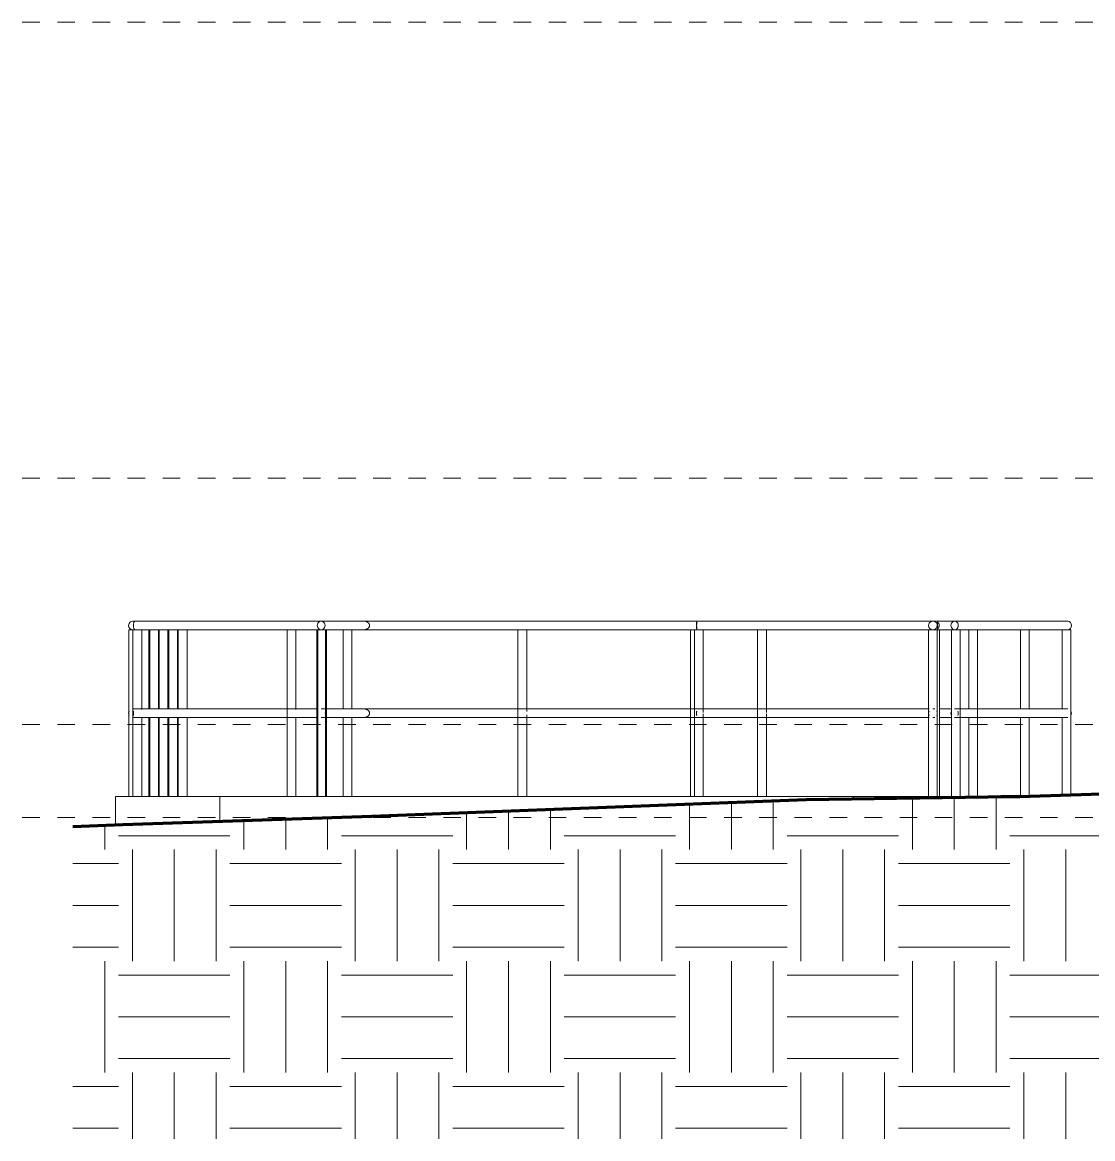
# Model space of a CAD drawing. Header units: metres. Extents: x 3 to 183, y -124 to 10.
# Drawn here: x 54.43 to 60.53, y -2.36 to 4 of the extents above; entities that cross this region are included whole.
import ezdxf

# ---------------------------------------------------------------- set-up
doc = ezdxf.new("R2010")
doc.units = ezdxf.units.M
doc.linetypes.add('Centre', pattern=[0.03175, 0.00635, -0.00475, 0.0159, -0.00475])
for name, color, linetype, lineweight in [('A-FLOR-HRAL', 7, 'Continuous', 9), ('A-FLOR-LEVL', 7, 'Continuous', 9), ('A-WALL', 7, 'Continuous', 9), ('C-TOPO', 7, 'Continuous', 9)]:
    doc.layers.add(name, color=color, linetype=linetype, lineweight=lineweight)

# ---------------------------------------------------------------- blocks, each defined once
blk = doc.blocks.new('YADRAN_LASQUEMAS_ARQ_MO_000_SITIO_rvt-2-Elevación 01')
at = {"layer": 'C-TOPO', "true_color": 0xaaaaaa}
h = blk.add_hatch(dxfattribs=at)
h.set_pattern_fill('FP_14', color=253, style=0, pattern_type=2)
h.set_pattern_definition([(0, (-92.979, 0), (0.635, 0.635), [0.635, -0.635]), (0, (-92.979, 0.2381), (0.635, 0.635), [0.635, -0.635]), (0, (-92.979, 0.47625), (0.635, 0.635), [0.635, -0.635]), (90, (-92.9, 0.5556), (-0.635, 0.635), [0.635, -0.635]), (90, (-92.661, 0.5556), (-0.635, 0.635), [0.635, -0.635]), (90, (-92.423, 0.5556), (-0.635, 0.635), [0.635, -0.635])])
h.paths.add_polyline_path([(-119.0433, -2.3606), (-96.0812, -2.3606), (-96.0812, 0.087), (-96.2622, 0.087), (-98.6359, -0.1534), (-99.2222, -0.1945), (-100.0958, -0.2552), (-101.3901, -0.2966), (-103.1512, -0.3324), (-103.2774, -0.3389), (-103.3601, -0.3406), (-103.8678, -0.3259), (-105.732, -0.3456), (-106.1847, -0.3332), (-106.9648, -0.3214), (-107.4208, -0.3116), (-111.3007, -0.3573), (-111.7652, -0.3569), (-112.0883, -0.3632), (-113.647, -0.413), (-113.9332, -0.4163), (-114.8635, -0.4301), (-117.4948, -0.5303), (-118.7588, -0.5724), (-119.0433, -0.5832), (-119.0433, -2.3506)])
at = {"layer": 'C-TOPO', "color": 253, "lineweight": 70, "true_color": 0xaaaaaa}
for p, q in [((-112.0883, -0.3632), (-113.647, -0.413)), ((-114.8635, -0.4301), (-117.3381, -0.525)), ((-113.8286, -0.4147), (-114.8635, -0.4301)), ((-113.7544, -0.4138), (-113.8286, -0.4147)), ((-113.647, -0.413), (-113.7544, -0.4138)), ((-118.7588, -0.5724), (-119.0433, -0.5832)), ((-117.3382, -0.525), (-118.7588, -0.5724))]:
    blk.add_line(p, q, dxfattribs=at)
at = {"layer": 'C-TOPO', "color": 253, "true_color": 0xaaaaaa}
for p, q in [((-113.647, -0.413), (-112.0883, -0.3632)), ((-114.8635, -0.4301), (-117.3381, -0.525)), ((-113.8286, -0.4147), (-114.8635, -0.4301)), ((-113.7544, -0.4138), (-113.8286, -0.4147)), ((-113.647, -0.413), (-113.7544, -0.4138)), ((-118.7588, -0.5724), (-119.0433, -0.5832)), ((-117.3381, -0.525), (-118.7588, -0.5724))]:
    blk.add_line(p, q, dxfattribs=at)
blk = doc.blocks.new('Railing - 2_-V194-Elevación 01')
at = {"layer": 'A-FLOR-HRAL'}
for p, q in [((-113.9374, 0.5385), (-113.9374, 0.0895)), ((-113.9259, 0.5385), (-113.8914, 0.5385)), ((-113.8914, 0.5385), (-113.8874, 0.5385)), ((-113.8874, -0.4115), (-113.8874, 0.5385)), ((-113.9374, 0.0375), (-113.9374, -0.4115)), ((-113.8914, -0.4115), (-113.9225, -0.4115)), ((-113.8874, -0.4115), (-113.8914, -0.4115))]:
    blk.add_line(p, q, dxfattribs=at)
blk = doc.blocks.new('Railing - 2_-V195-Elevación 01')
at = {"layer": 'A-FLOR-HRAL'}
for p, q in [((-114.036, 0.5385), (-114.036, -0.4115)), ((-114.036, 0.5385), (-113.9899, 0.5385)), ((-113.9899, 0.5385), (-113.986, 0.5385)), ((-113.986, -0.4115), (-113.986, 0.5385)), ((-113.9899, -0.4115), (-113.9924, -0.4115)), ((-113.986, -0.4115), (-113.9899, -0.4115))]:
    blk.add_line(p, q, dxfattribs=at)
blk = doc.blocks.new('Railing - 2_-V196-Elevación 01')
at = {"layer": 'A-FLOR-HRAL'}
for p, q in [((-113.4049, 0.5385), (-113.4049, 0.0895)), ((-113.3934, 0.5385), (-113.3588, 0.5385)), ((-113.3588, 0.5385), (-113.3549, 0.5385)), ((-113.3549, -0.4037), (-113.3549, 0.5385)), ((-113.4049, 0.0375), (-113.4049, -0.4053))]:
    blk.add_line(p, q, dxfattribs=at)
blk = doc.blocks.new('Railing - Railing-2142964-Elevación 01')
at = {"layer": 'A-FLOR-HRAL'}
for p, q in [((-113.3731, 0.5885), (-114.0177, 0.5885)), ((-114.0177, 0.5385), (-113.9899, 0.5385)), ((-113.9894, 0.5385), (-113.8914, 0.5385)), ((-113.8908, 0.5385), (-113.3731, 0.5385)), ((-113.9899, 0.0885), (-114.0177, 0.0885)), ((-113.8914, 0.0885), (-113.9894, 0.0885)), ((-113.3731, 0.0885), (-113.8908, 0.0885)), ((-114.0177, 0.0385), (-113.9899, 0.0385)), ((-113.9894, 0.0385), (-113.8914, 0.0385)), ((-113.8908, 0.0385), (-113.3731, 0.0385))]:
    blk.add_line(p, q, dxfattribs=at)
for centre, start_param, end_param in [((-114.0177, 0.5635), 4.712389, 7.853982), ((-113.3731, 0.5635), 4.712389, 6.283185), ((-114.0177, 0.5635), 1.570796, 4.712389), ((-113.3731, 0.5635), 3.141593, 4.712389), ((-114.0177, 0.0635), 1.047198, 1.570796), ((-114.0177, 0.0635), 4.712389, 5.235988), ((-113.3731, 0.0635), 4.712389, 5.235988), ((-114.0177, 0.0635), 1.570796, 2.094395), ((-114.0177, 0.0635), 4.18879, 4.712389), ((-113.3731, 0.0635), 4.18879, 4.712389)]:
    blk.add_ellipse(centre, major_axis=(0, 0.025), ratio=0.842129, start_param=start_param, end_param=end_param, dxfattribs=at)
for name in ['Railing - 2_-V195-Elevación 01', 'Railing - 2_-V194-Elevación 01', 'Railing - 2_-V196-Elevación 01']:
    blk.add_blockref(name, (0, 0))
blk = doc.blocks.new('Railing - 2_-V197-Elevación 01')
at = {"layer": 'A-FLOR-HRAL'}
for p, q in [((-114.1663, 0.5385), (-114.1663, -0.4115)), ((-114.1663, 0.5385), (-114.1197, 0.5385)), ((-114.1163, -0.4115), (-114.1163, 0.5385))]:
    blk.add_line(p, q, dxfattribs=at)
blk = doc.blocks.new('Railing - 2_-V198-Elevación 01')
at = {"layer": 'A-FLOR-HRAL'}
for p, q in [((-113.6429, 0.5385), (-113.6429, 0.0885)), ((-113.5929, 0.0885), (-113.5929, 0.5385)), ((-113.6429, 0.0385), (-113.6429, -0.4115)), ((-113.5929, -0.4113), (-113.5929, 0.0385))]:
    blk.add_line(p, q, dxfattribs=at)
blk = doc.blocks.new('Railing - Railing-2142996-Elevación 01')
at = {"layer": 'A-FLOR-HRAL'}
for p, q in [((-114.1308, 0.5885), (-114.1414, 0.5885)), ((-114.0177, 0.5885), (-114.1157, 0.5885)), ((-114.1414, 0.5385), (-114.1308, 0.5385)), ((-114.1032, 0.5385), (-114.036, 0.5385)), ((-114.1308, 0.0885), (-114.1414, 0.0885)), ((-114.036, 0.0885), (-114.1032, 0.0885)), ((-114.1414, 0.0385), (-114.1308, 0.0385)), ((-114.1032, 0.0385), (-114.036, 0.0385))]:
    blk.add_line(p, q, dxfattribs=at)
for centre, start_param, end_param in [((-114.1414, 0.5635), 4.712389, 7.853982), ((-114.1414, 0.5635), 1.570796, 3.139612), ((-114.1414, 0.5635), 3.141593, 4.712389), ((-114.1414, 0.0635), 1.047198, 1.570796), ((-114.1414, 0.0635), 4.712389, 5.235988), ((-114.1414, 0.0635), 1.570796, 2.094395), ((-114.1414, 0.0635), 4.18879, 4.712389)]:
    blk.add_ellipse(centre, major_axis=(0, 0.025), ratio=0.999992, start_param=start_param, end_param=end_param, dxfattribs=at)
for points, knots in [([(-114.1152, 0.583), (-114.1145, 0.5825), (-114.1134, 0.5815), (-114.1121, 0.58), (-114.1107, 0.5783), (-114.1092, 0.5761), (-114.1077, 0.5731), (-114.1063, 0.569), (-114.1059, 0.5657), (-114.1059, 0.5635)], [0.7150786, 0.7150786, 0.7150786, 0.7150786, 0.75, 0.7708333, 0.7916667, 0.8333333, 0.875, 0.9166667, 1, 1, 1, 1]), ([(-114.1059, 0.5635), (-114.1059, 0.5613), (-114.1063, 0.5581), (-114.1077, 0.5539), (-114.1092, 0.551), (-114.1107, 0.5487), (-114.1121, 0.547), (-114.1134, 0.5456), (-114.1145, 0.5446), (-114.1152, 0.544)], [0, 0, 0, 0, 0.0833333, 0.125, 0.1666667, 0.2083333, 0.2291667, 0.25, 0.2849214, 0.2849214, 0.2849214, 0.2849214])]:
    blk.add_open_spline(points, degree=3, knots=knots, dxfattribs=at)
for name in ['Railing - 2_-V197-Elevación 01', 'Railing - 2_-V198-Elevación 01']:
    blk.add_blockref(name, (0, 0))
blk = doc.blocks.new('Railing - 2_-V199-Elevación 01')
at = {"layer": 'A-FLOR-HRAL'}
for p, q in [((-115.1404, 0.5385), (-115.1404, -0.4115)), ((-115.1404, 0.5385), (-115.116, 0.5385)), ((-115.116, 0.5385), (-115.0904, 0.5385)), ((-115.0904, 0.067), (-115.0904, 0.5385)), ((-115.0904, -0.4115), (-115.0904, 0.06))]:
    blk.add_line(p, q, dxfattribs=at)
blk = doc.blocks.new('Railing - 2_-V200-Elevación 01')
at = {"layer": 'A-FLOR-HRAL'}
for p, q in [((-115.4999, 0.5385), (-115.4999, -0.4115)), ((-115.4879, 0.5385), (-115.4755, 0.5385)), ((-115.4755, 0.5385), (-115.4499, 0.5385)), ((-115.4499, 0.067), (-115.4499, 0.5385)), ((-115.4499, -0.4115), (-115.4499, 0.06))]:
    blk.add_line(p, q, dxfattribs=at)
blk = doc.blocks.new('Railing - 2_-V201-Elevación 01')
at = {"layer": 'A-FLOR-HRAL'}
for p in [(-114.1195, 0.5385), (-114.1032, -0.4115)]:
    blk.add_line(p, (-114.1032, 0.5385), dxfattribs=at)
blk = doc.blocks.new('Railing - Railing-2143150-Elevación 01')
at = {"layer": 'A-FLOR-HRAL'}
for p, q in [((-114.1414, 0.5885), (-115.4874, 0.5885)), ((-114.1157, 0.5885), (-114.1414, 0.5885)), ((-115.4874, 0.5385), (-114.163, 0.5385)), ((-114.1198, 0.5385), (-114.1157, 0.5385)), ((-114.163, 0.0885), (-115.4874, 0.0885)), ((-114.1157, 0.0885), (-114.1198, 0.0885)), ((-115.4874, 0.0385), (-114.163, 0.0385)), ((-114.1198, 0.0385), (-114.1157, 0.0385))]:
    blk.add_line(p, q, dxfattribs=at)
for centre, start_param, end_param in [((-115.4874, 0.5635), 0, 1.570796), ((-114.1157, 0.5635), 4.712389, 7.853982), ((-115.4874, 0.5635), 1.570796, 3.141593), ((-114.1157, 0.5635), 1.570796, 4.712389), ((-115.4874, 0.0635), 1.047198, 1.570796), ((-114.1157, 0.0635), 1.047198, 1.570796), ((-115.4874, 0.0635), 1.570796, 2.094395), ((-114.1157, 0.0635), 1.570796, 2.094395)]:
    blk.add_ellipse(centre, major_axis=(0, 0.025), ratio=0.026151, start_param=start_param, end_param=end_param, dxfattribs=at)
for name in ['Railing - 2_-V200-Elevación 01', 'Railing - 2_-V199-Elevación 01', 'Railing - 2_-V201-Elevación 01']:
    blk.add_blockref(name, (0, 0))
blk = doc.blocks.new('Railing - 2_-V202-Elevación 01')
at = {"layer": 'A-FLOR-HRAL'}
for p, q in [((-118.6092, 0.0885), (-118.6092, 0.5385)), ((-118.6092, -0.4115), (-118.6092, 0.0386))]:
    blk.add_line(p, q, dxfattribs=at)
blk = doc.blocks.new('Railing - 2_-V203-Elevación 01')
at = {"layer": 'A-FLOR-HRAL'}
for p, q in [((-118.6049, 0.5385), (-118.6049, 0.0885)), ((-118.5549, 0.0884), (-118.5549, 0.5385)), ((-118.6049, 0.0385), (-118.6049, -0.4115)), ((-118.5549, -0.4115), (-118.5549, 0.0386))]:
    blk.add_line(p, q, dxfattribs=at)
blk = doc.blocks.new('Railing - 2_-V204-Elevación 01')
at = {"layer": 'A-FLOR-HRAL'}
for p, q in [((-118.5507, 0.5385), (-118.5507, 0.0885)), ((-118.5007, 0.0884), (-118.5007, 0.5385)), ((-118.5507, 0.0385), (-118.5507, -0.4115)), ((-118.5007, -0.4115), (-118.5007, 0.0387))]:
    blk.add_line(p, q, dxfattribs=at)
blk = doc.blocks.new('Railing - 2_-V205-Elevación 01')
at = {"layer": 'A-FLOR-HRAL'}
for p, q in [((-118.4964, 0.5385), (-118.4964, 0.0885)), ((-118.4464, 0.0884), (-118.4464, 0.5385)), ((-118.4964, 0.0385), (-118.4964, -0.4115)), ((-118.4464, -0.4115), (-118.4464, 0.0387))]:
    blk.add_line(p, q, dxfattribs=at)
blk = doc.blocks.new('Railing - 2_-V206-Elevación 01')
at = {"layer": 'A-FLOR-HRAL'}
for p, q in [((-118.4421, 0.5385), (-118.4421, 0.0885)), ((-118.3921, 0.0883), (-118.3921, 0.5385)), ((-118.4421, 0.0385), (-118.4421, -0.4115)), ((-118.3921, -0.4115), (-118.3921, 0.0387))]:
    blk.add_line(p, q, dxfattribs=at)
blk = doc.blocks.new('Railing - 2_-V207-Elevación 01')
at = {"layer": 'A-FLOR-HRAL'}
for p, q in [((-117.5024, 0.5385), (-117.5024, 0.0885)), ((-117.4524, 0.0885), (-117.4524, 0.5385)), ((-117.5024, 0.0385), (-117.5024, -0.4115)), ((-117.4524, -0.4115), (-117.4524, 0.0385))]:
    blk.add_line(p, q, dxfattribs=at)
blk = doc.blocks.new('Railing - 2_-V208-Elevación 01')
at = {"layer": 'A-FLOR-HRAL'}
for p, q in [((-116.5066, 0.5385), (-116.5066, -0.4115)), ((-116.5066, 0.5385), (-116.4839, 0.5385)), ((-116.4839, 0.5385), (-116.4567, 0.5385)), ((-116.4566, 0.0732), (-116.4566, 0.5385)), ((-116.4566, -0.4115), (-116.4566, 0.0538))]:
    blk.add_line(p, q, dxfattribs=at)
blk = doc.blocks.new('Railing - 2_-V209-Elevación 01')
at = {"layer": 'A-FLOR-HRAL'}
for q in [(-118.7245, -0.4115), (-118.7009, 0.5385)]:
    blk.add_line((-118.7245, 0.5385), q, dxfattribs=at)
blk = doc.blocks.new('Railing - 2_-V210-Elevación 01')
at = {"layer": 'A-FLOR-HRAL'}
for p, q in [((-115.5232, 0.5385), (-115.5232, -0.4115)), ((-115.5232, 0.5385), (-115.5005, 0.5385)), ((-115.5005, 0.5385), (-115.4877, 0.5385))]:
    blk.add_line(p, q, dxfattribs=at)
blk = doc.blocks.new('Railing - Railing-2143168-Elevación 01')
at = {"layer": 'A-FLOR-HRAL'}
for p, q in [((-118.6765, 0.5885), (-118.7002, 0.5885)), ((-115.4857, 0.5885), (-117.3855, 0.5885)), ((-118.7002, 0.5385), (-118.6778, 0.5385)), ((-117.3855, 0.5385), (-115.4857, 0.5385)), ((-118.6778, 0.0885), (-118.7002, 0.0885)), ((-115.4857, 0.0885), (-117.3855, 0.0885)), ((-118.7002, 0.0385), (-118.6778, 0.0385)), ((-117.3855, 0.0385), (-115.4857, 0.0385))]:
    blk.add_line(p, q, dxfattribs=at)
for centre, ratio, start_param, end_param in [((-118.7002, 0.5635), 0.998526, 5.898964, 7.853982), ((-115.4857, 0.5635), 0.091056, 0, 1.570796), ((-118.7002, 0.5635), 0.998526, 1.570796, 3.128255), ((-118.7002, 0.5635), 0.998526, 3.141593, 3.525814), ((-115.4857, 0.5635), 0.091056, 1.570796, 3.141593), ((-118.7002, 0.0635), 0.998526, 1.047198, 1.570796), ((-115.4857, 0.0635), 0.091056, 1.047198, 1.570796), ((-118.7002, 0.0635), 0.998526, 1.570796, 2.094395), ((-115.4857, 0.0635), 0.091056, 1.570796, 2.094395)]:
    blk.add_ellipse(centre, major_axis=(0, 0.025), ratio=ratio, start_param=start_param, end_param=end_param, dxfattribs=at)
for name in ['Railing - 2_-V209-Elevación 01', 'Railing - 2_-V202-Elevación 01', 'Railing - 2_-V203-Elevación 01', 'Railing - 2_-V204-Elevación 01', 'Railing - 2_-V205-Elevación 01', 'Railing - 2_-V206-Elevación 01', 'Railing - 2_-V207-Elevación 01', 'Railing - 2_-V208-Elevación 01', 'Railing - 2_-V210-Elevación 01']:
    blk.add_blockref(name, (0, 0))
blk = doc.blocks.new('Railing - 2_-V211-Elevación 01')
at = {"layer": 'A-FLOR-HRAL'}
for p, q in [((-117.6525, 0.5385), (-117.6525, -0.4115)), ((-117.6525, 0.5385), (-117.6051, 0.5385)), ((-117.6051, 0.5385), (-117.603, 0.5385)), ((-117.6025, -0.4115), (-117.6025, 0.5385))]:
    blk.add_line(p, q, dxfattribs=at)
blk = doc.blocks.new('Railing - 2_-V212-Elevación 01')
at = {"layer": 'A-FLOR-HRAL'}
for p, q in [((-117.8224, 0.5385), (-117.8224, -0.4115)), ((-117.8224, 0.5385), (-117.8089, 0.5385)), ((-117.8089, 0.5385), (-117.7752, 0.5385)), ((-117.7724, 0.0852), (-117.7724, 0.5385)), ((-117.7724, -0.4115), (-117.7724, 0.0407))]:
    blk.add_line(p, q, dxfattribs=at)
blk = doc.blocks.new('Railing - 2_-V213-Elevación 01')
at = {"layer": 'A-FLOR-HRAL'}
for p, q in [((-117.6473, 0.5385), (-117.6473, -0.4115)), ((-117.6033, 0.5385), (-117.6, 0.5385)), ((-117.6, 0.5385), (-117.5973, 0.5385)), ((-117.5973, -0.4115), (-117.5973, 0.5385))]:
    blk.add_line(p, q, dxfattribs=at)
blk = doc.blocks.new('Railing - 2_-V214-Elevación 01')
at = {"layer": 'A-FLOR-HRAL'}
for p, q in [((-118.7005, 0.5385), (-118.7005, -0.4115)), ((-118.7005, 0.5385), (-118.687, 0.5385)), ((-118.687, 0.5385), (-118.6533, 0.5385)), ((-118.6505, 0.085), (-118.6505, 0.5385)), ((-118.6505, -0.4115), (-118.6505, 0.0407))]:
    blk.add_line(p, q, dxfattribs=at)
blk = doc.blocks.new('Railing - Railing-2143189-Elevación 01')
at = {"layer": 'A-FLOR-HRAL'}
for p, q in [((-117.6279, 0.5885), (-118.6866, 0.5885)), ((-117.3855, 0.5885), (-117.6279, 0.5885)), ((-117.3855, 0.5885), (-117.3969, 0.5885)), ((-118.6866, 0.5385), (-117.6524, 0.5385)), ((-117.6279, 0.5385), (-117.6, 0.5385)), ((-117.5995, 0.5385), (-117.3855, 0.5385)), ((-117.3969, 0.5385), (-117.3855, 0.5385)), ((-117.6524, 0.0885), (-118.6866, 0.0885)), ((-117.6, 0.0885), (-117.6279, 0.0885)), ((-117.3855, 0.0885), (-117.5995, 0.0885)), ((-117.3855, 0.0885), (-117.3969, 0.0885)), ((-118.6866, 0.0385), (-117.6524, 0.0385)), ((-117.6279, 0.0385), (-117.6, 0.0385)), ((-117.5995, 0.0385), (-117.3855, 0.0385)), ((-117.3969, 0.0385), (-117.3855, 0.0385))]:
    blk.add_line(p, q, dxfattribs=at)
for centre, ratio, start_param, end_param in [((-118.6866, 0.5635), 0.457476, 0, 1.570796), ((-117.6279, 0.5635), 0.892671, 4.712389, 7.853982), ((-118.6866, 0.5635), 0.457476, 1.570796, 3.141593), ((-117.6279, 0.5635), 0.892671, 1.570796, 4.712389), ((-118.6866, 0.0635), 0.457476, 1.047198, 1.570796), ((-117.6279, 0.0635), 0.892671, 4.712389, 4.798424), ((-118.6866, 0.0635), 0.457476, 1.570796, 2.094395), ((-117.6279, 0.0635), 0.892671, 4.626354, 4.712389)]:
    blk.add_ellipse(centre, major_axis=(0, 0.025), ratio=ratio, start_param=start_param, end_param=end_param, dxfattribs=at)
for points, knots in [([(-117.3855, 0.5885), (-117.3848, 0.5885), (-117.3833, 0.5885), (-117.3811, 0.5883), (-117.379, 0.5881), (-117.3768, 0.5877), (-117.3748, 0.5872), (-117.3727, 0.5866), (-117.3707, 0.586), (-117.3688, 0.5852), (-117.3669, 0.5843), (-117.3645, 0.5831), (-117.3623, 0.5816), (-117.3603, 0.58), (-117.3585, 0.5783), (-117.3564, 0.5761), (-117.3545, 0.5731), (-117.3526, 0.569), (-117.352, 0.5657), (-117.352, 0.5635)], [0.5, 0.5, 0.5, 0.5, 0.5208333, 0.5416667, 0.5625, 0.5833333, 0.6041667, 0.625, 0.6458333, 0.6666667, 0.6875, 0.7083333, 0.75, 0.7708333, 0.7916667, 0.8333333, 0.875, 0.9166667, 1, 1, 1, 1]), ([(-117.352, 0.5635), (-117.352, 0.5613), (-117.3526, 0.5581), (-117.3545, 0.5539), (-117.3564, 0.551), (-117.3585, 0.5487), (-117.3603, 0.547), (-117.3623, 0.5454), (-117.3651, 0.5436), (-117.3681, 0.5421), (-117.3707, 0.5411), (-117.3727, 0.5404), (-117.3748, 0.5398), (-117.3768, 0.5394), (-117.379, 0.539), (-117.3811, 0.5387), (-117.3833, 0.5386), (-117.3848, 0.5385), (-117.3855, 0.5385)], [0, 0, 0, 0, 0.0833333, 0.125, 0.1666667, 0.2083333, 0.2291667, 0.25, 0.2916667, 0.3333333, 0.3541667, 0.375, 0.3958333, 0.4166667, 0.4375, 0.4583333, 0.4791667, 0.5, 0.5, 0.5, 0.5]), ([(-117.3855, 0.0885), (-117.3848, 0.0885), (-117.3833, 0.0885), (-117.3811, 0.0883), (-117.379, 0.0881), (-117.3768, 0.0877), (-117.3748, 0.0872), (-117.3727, 0.0866), (-117.3707, 0.086), (-117.3688, 0.0852), (-117.3669, 0.0843), (-117.3645, 0.0831), (-117.3623, 0.0816), (-117.3603, 0.08), (-117.3585, 0.0783), (-117.3564, 0.0761), (-117.3545, 0.0731), (-117.3526, 0.069), (-117.352, 0.0657), (-117.352, 0.0635)], [0.5, 0.5, 0.5, 0.5, 0.5208333, 0.5416667, 0.5625, 0.5833333, 0.6041667, 0.625, 0.6458333, 0.6666667, 0.6875, 0.7083333, 0.75, 0.7708333, 0.7916667, 0.8333333, 0.875, 0.9166667, 1, 1, 1, 1]), ([(-117.352, 0.0635), (-117.352, 0.0613), (-117.3526, 0.0581), (-117.3545, 0.0539), (-117.3564, 0.051), (-117.3585, 0.0487), (-117.3603, 0.047), (-117.3623, 0.0454), (-117.3651, 0.0436), (-117.3681, 0.0421), (-117.3707, 0.0411), (-117.3727, 0.0404), (-117.3748, 0.0398), (-117.3768, 0.0394), (-117.379, 0.039), (-117.3811, 0.0387), (-117.3833, 0.0386), (-117.3848, 0.0385), (-117.3855, 0.0385)], [0, 0, 0, 0, 0.0833333, 0.125, 0.1666667, 0.2083333, 0.2291667, 0.25, 0.2916667, 0.3333333, 0.3541667, 0.375, 0.3958333, 0.4166667, 0.4375, 0.4583333, 0.4791667, 0.5, 0.5, 0.5, 0.5])]:
    blk.add_open_spline(points, degree=3, knots=knots, dxfattribs=at)
for name in ['Railing - 2_-V214-Elevación 01', 'Railing - 2_-V212-Elevación 01', 'Railing - 2_-V211-Elevación 01', 'Railing - 2_-V213-Elevación 01']:
    blk.add_blockref(name, (0, 0))

msp = doc.modelspace()

# ---------------------------------------------------------------- linework, layer by layer
at = {"layer": 'A-FLOR-LEVL', "color": 253, "linetype": 'Centre', "true_color": 0xaaaaaa}
for p, q in [((54.4283, 4), (96.9164, 4)), ((54.4283, 1.4024), (96.9164, 1.4024)), ((54.4283, 0), (96.9164, 0)), ((54.4283, -0.5305), (95.6464, -0.5305))]:
    msp.add_line(p, q, dxfattribs=at)
at = {"layer": 'A-WALL'}
for p, q in [((54.96, -0.5739), (54.96, -0.4115)), ((59.7663, -0.4115), (54.96, -0.4115)), ((55.5533, -0.554), (55.5533, -0.4115)), ((59.1658, -0.4261), (59.1658, -0.4115)), ((59.837, -0.4115), (59.7727, -0.4115)), ((60.1605, -0.4115), (59.8718, -0.4115)), ((60.0014, -0.4115), (60.0014, -0.4139))]:
    msp.add_line(p, q, dxfattribs=at)

# ---------------------------------------------------------------- block references
at = {"lineweight": 5}
msp.add_blockref('YADRAN_LASQUEMAS_ARQ_MO_000_SITIO_rvt-2-Elevación 01', (173.7592, 0), dxfattribs=at)
at = {"layer": 'A-FLOR-HRAL'}
for name in ['Railing - Railing-2143168-Elevación 01', 'Railing - Railing-2143189-Elevación 01', 'Railing - Railing-2143150-Elevación 01', 'Railing - Railing-2142996-Elevación 01', 'Railing - Railing-2142964-Elevación 01']:
    msp.add_blockref(name, (173.7592, 0), dxfattribs=at)

doc.saveas('drawing.dxf')
